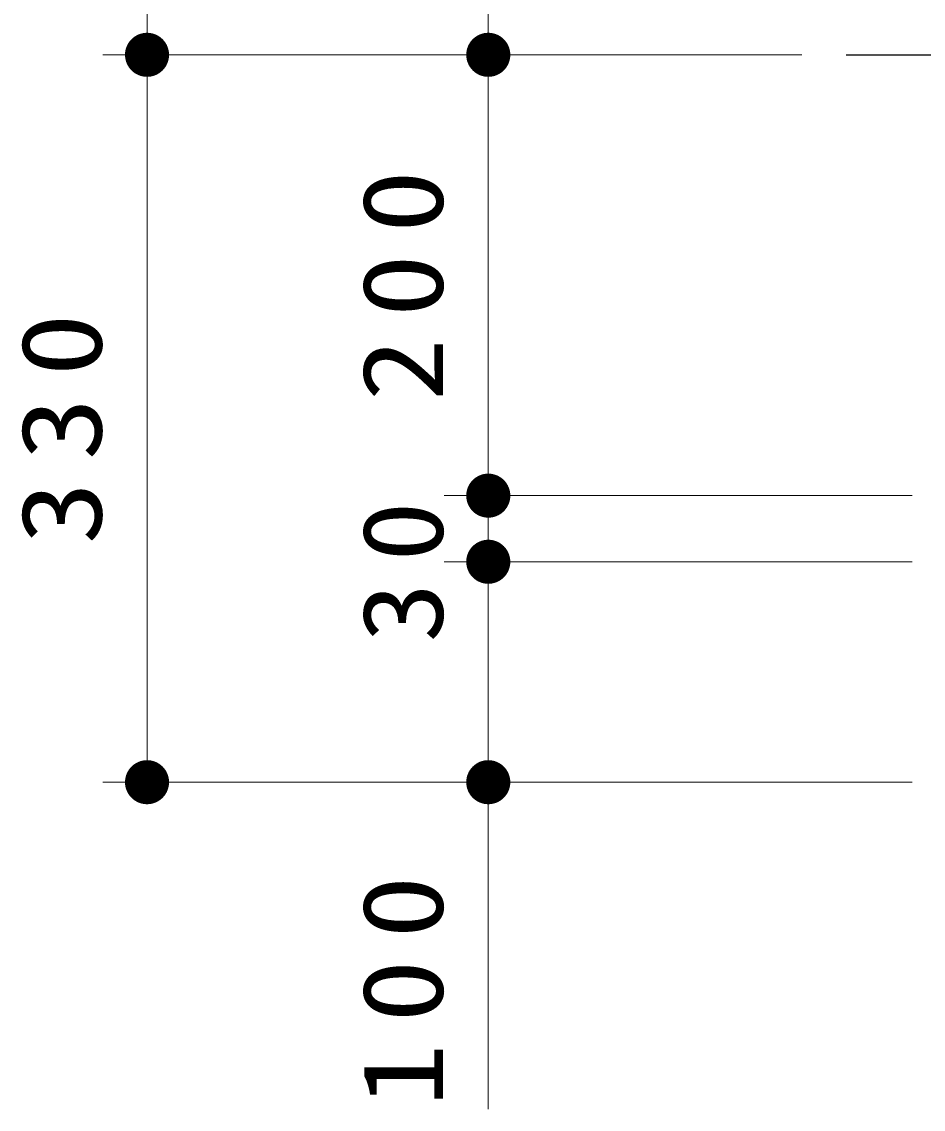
# Model space of a CAD drawing. Units: millimetres on the paper, scale 1:20. Extents: x -385 to 0, y 0 to 267.
# Drawn here: x -168.69 to -148.25, y 83.71 to 108.38 of the extents above; entities that cross this region are included whole.
import ezdxf

# ---------------------------------------------------------------- set-up
doc = ezdxf.new("R2010")
doc.units = ezdxf.units.MM
doc.layers.add('LY_1', color=7, linetype='Continuous', lineweight=13)
doc.styles.add('ＭＳ ゴシック', font='')
doc.styles.get('ＭＳ ゴシック').set_extended_font_data('MS Gothic')

# ---------------------------------------------------------------- blocks, each defined once
blk = doc.blocks.new('filled_dot')
at = {"color": 0, "linetype": 'Continuous', "lineweight": -2, "const_width": 1.25}
blk.add_lwpolyline([(-0.625, 0, 1), (0.625, 0, 1)], format="xyb", close=True, dxfattribs=at)

msp = doc.modelspace()

# ---------------------------------------------------------------- linework, layer by layer
at = {"layer": 'LY_1'}
for p, q in [((-165.854, 107.633), (-165.854, 139.133)), ((-158.117, 107.633), (-158.117, 128.133)), ((-151.005, 107.633), (-166.854, 107.633)), ((-151.005, 107.633), (-166.854, 107.633)), ((-165.854, 91.133), (-165.854, 107.633)), ((-151.207, 107.633), (-159.117, 107.633)), ((-158.117, 97.633), (-158.117, 107.633)), ((-148.505, 97.633), (-159.117, 97.633)), ((-158.117, 96.133), (-158.117, 97.633)), ((-148.505, 96.133), (-159.117, 96.133)), ((-158.117, 83.714), (-158.117, 96.133)), ((-148.505, 91.133), (-166.854, 91.133))]:
    msp.add_line(p, q, dxfattribs=at)
at = {"layer": 'LY_1', "lineweight": 25}
msp.add_line((-150.005, 107.633), (-145.005, 107.633), dxfattribs=at)

# ---------------------------------------------------------------- block references
at = {"layer": 'LY_1', "xscale": 0.4, "yscale": 0.4}
for p, rotation in [((-165.854, 107.633), 270), ((-165.854, 107.633), 90), ((-158.117, 107.633), 270), ((-158.117, 107.633), 90), ((-158.117, 97.633), 90), ((-158.117, 97.633), 270), ((-158.117, 96.133), 90), ((-158.117, 96.133), 270), ((-165.854, 91.133), 90), ((-158.117, 91.133), 90)]:
    msp.add_blockref('filled_dot', p, dxfattribs=dict(at, rotation=rotation))

# ---------------------------------------------------------------- texts
at = {"layer": 'LY_1', "char_height": 1.833, "attachment_point": 8, "rotation": 90, "style": 'ＭＳ ゴシック'}
for s, insert in [('\\T1.33;\\W1.15;200', (-159.117, 102.633)), ('\\T1.33;\\W1.15;330', (-166.854, 99.383)), ('\\T1.34;\\W1.1;30', (-159.117, 96.133)), ('\\T1.33;\\W1.15;100', (-159.117, 86.63))]:
    msp.add_mtext(s, dxfattribs=dict(at, insert=insert))

doc.saveas('drawing.dxf')
